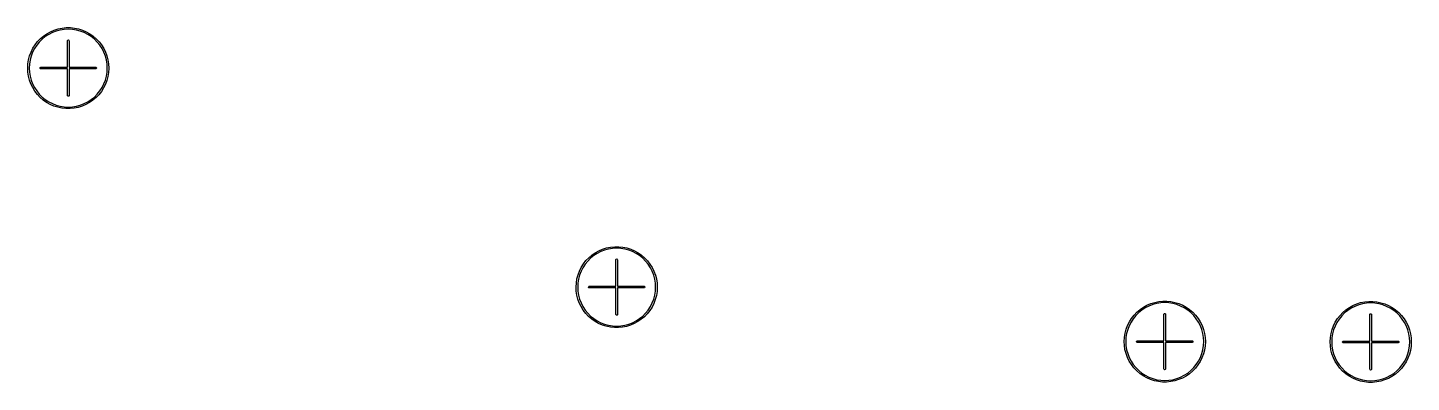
# Model space of a CAD drawing. Extents: x 5.3 to 29.5, y -16.5 to -2.6.
# Drawn here: x 18 to 23.05, y -11.45 to -10.15 of the extents above; entities that cross this region are included whole.
import ezdxf

# ---------------------------------------------------------------- set-up
doc = ezdxf.new("R2010")
doc.units = 0
doc.header["$MEASUREMENT"] = 0
doc.layers.add('BLACK', color=7, linetype='CONTINUOUS')

msp = doc.modelspace()

# ---------------------------------------------------------------- linework, layer by layer
at = {"layer": 'BLACK', "linetype": 'CONTINUOUS'}
for p, q in [((18.038, -10.2033), (18.0483, -10.1925)), ((18.0483, -10.1925), (18.0597, -10.1828)), ((18.0664, -10.1849), (18.0548, -10.1943)), ((18.0597, -10.1828), (18.072, -10.1743)), ((18.0789, -10.1768), (18.0664, -10.1849)), ((18.072, -10.1743), (18.0851, -10.167)), ((18.0921, -10.1701), (18.0789, -10.1768)), ((18.0851, -10.167), (18.0989, -10.1611)), ((18.106, -10.1647), (18.0921, -10.1701)), ((18.0989, -10.1611), (18.1132, -10.1567)), ((18.1204, -10.1609), (18.106, -10.1647)), ((18.1132, -10.1567), (18.1279, -10.1537)), ((18.1351, -10.1585), (18.1204, -10.1609)), ((18.1279, -10.1537), (18.1428, -10.1522)), ((18.15, -10.1578), (18.1351, -10.1585)), ((18.1428, -10.1522), (18.1577, -10.1523)), ((18.1649, -10.1585), (18.15, -10.1578)), ((18.1577, -10.1523), (18.1726, -10.1538)), ((18.1796, -10.1609), (18.1649, -10.1585)), ((18.1726, -10.1538), (18.1873, -10.1568)), ((18.194, -10.1647), (18.1796, -10.1609)), ((18.1873, -10.1568), (18.2016, -10.1613)), ((18.2079, -10.1701), (18.194, -10.1647)), ((18.2016, -10.1613), (18.2153, -10.1672)), ((18.2211, -10.1768), (18.2079, -10.1701)), ((18.2153, -10.1672), (18.2284, -10.1745)), ((18.2336, -10.1849), (18.2211, -10.1768)), ((18.2284, -10.1745), (18.2407, -10.1831)), ((18.2452, -10.1943), (18.2336, -10.1849)), ((18.2407, -10.1831), (18.252, -10.1929)), ((18.252, -10.1929), (18.2623, -10.2037)), ((18.009, -10.2553), (18.0142, -10.2412)), ((18.0142, -10.2412), (18.0208, -10.2278)), ((18.0201, -10.2421), (18.0147, -10.256)), ((18.0268, -10.2289), (18.0201, -10.2421)), ((18.0208, -10.2278), (18.0288, -10.2151)), ((18.0349, -10.2164), (18.0268, -10.2289)), ((18.0288, -10.2151), (18.038, -10.2033)), ((18.0443, -10.2048), (18.0349, -10.2164)), ((18.0548, -10.1943), (18.0443, -10.2048)), ((18.147, -10.2), (18.1472, -10.199)), ((18.147, -10.297), (18.147, -10.2)), ((18.1472, -10.199), (18.1485, -10.1974)), ((18.1485, -10.1974), (18.1505, -10.1971)), ((18.1505, -10.1971), (18.1523, -10.1981)), ((18.1523, -10.1981), (18.153, -10.2)), ((18.153, -10.2), (18.153, -10.297)), ((18.2557, -10.2048), (18.2452, -10.1943)), ((18.2651, -10.2164), (18.2557, -10.2048)), ((18.2623, -10.2037), (18.2715, -10.2156)), ((18.2732, -10.2289), (18.2651, -10.2164)), ((18.2715, -10.2156), (18.2794, -10.2283)), ((18.2799, -10.2421), (18.2732, -10.2289)), ((18.2794, -10.2283), (18.286, -10.2417)), ((18.2853, -10.256), (18.2799, -10.2421)), ((18.286, -10.2417), (18.2912, -10.2558)), ((18.002, -10.2995), (18.0029, -10.2845)), ((18.0029, -10.2845), (18.0052, -10.2697)), ((18.0052, -10.2697), (18.009, -10.2553)), ((18.0085, -10.2851), (18.0078, -10.3)), ((18.0109, -10.2704), (18.0085, -10.2851)), ((18.0147, -10.256), (18.0109, -10.2704)), ((18.2891, -10.2704), (18.2853, -10.256)), ((18.2915, -10.2851), (18.2891, -10.2704)), ((18.2912, -10.2558), (18.2949, -10.2702)), ((18.2922, -10.3), (18.2915, -10.2851)), ((18.2949, -10.2702), (18.2972, -10.285)), ((18.2972, -10.285), (18.298, -10.3)), ((18.0021, -10.3), (18.002, -10.2995)), ((18.0028, -10.3144), (18.0021, -10.3)), ((18.005, -10.3292), (18.0028, -10.3144)), ((18.0087, -10.3438), (18.005, -10.3292)), ((18.0078, -10.3), (18.0085, -10.3149)), ((18.0085, -10.3149), (18.0109, -10.3296)), ((18.0138, -10.3578), (18.0087, -10.3438)), ((18.0109, -10.3296), (18.0147, -10.344)), ((18.0147, -10.344), (18.0201, -10.3579)), ((18.0471, -10.2995), (18.0481, -10.2977)), ((18.0474, -10.3015), (18.0471, -10.2995)), ((18.049, -10.3028), (18.0474, -10.3015)), ((18.0481, -10.2977), (18.05, -10.297)), ((18.05, -10.303), (18.049, -10.3028)), ((18.05, -10.297), (18.147, -10.297)), ((18.147, -10.303), (18.05, -10.303)), ((18.147, -10.4), (18.147, -10.303)), ((18.153, -10.297), (18.25, -10.297)), ((18.25, -10.303), (18.153, -10.303)), ((18.153, -10.303), (18.153, -10.4)), ((18.25, -10.297), (18.251, -10.2972)), ((18.2519, -10.3023), (18.25, -10.303)), ((18.251, -10.2972), (18.2526, -10.2985)), ((18.2529, -10.3005), (18.2519, -10.3023)), ((18.2526, -10.2985), (18.2529, -10.3005)), ((18.2799, -10.3579), (18.2853, -10.344)), ((18.2853, -10.344), (18.2891, -10.3296)), ((18.2891, -10.3296), (18.2915, -10.3149)), ((18.2947, -10.3308), (18.2909, -10.3452)), ((18.2915, -10.3149), (18.2922, -10.3)), ((18.2971, -10.316), (18.2947, -10.3308)), ((18.2979, -10.301), (18.2971, -10.316)), ((18.298, -10.3), (18.2979, -10.301)), ((18.0203, -10.3713), (18.0138, -10.3578)), ((18.0201, -10.3579), (18.0268, -10.3711)), ((18.0282, -10.384), (18.0203, -10.3713)), ((18.0268, -10.3711), (18.0349, -10.3836)), ((18.0373, -10.3959), (18.0282, -10.384)), ((18.0349, -10.3836), (18.0443, -10.3952)), ((18.2557, -10.3952), (18.2651, -10.3836)), ((18.2709, -10.3853), (18.2617, -10.3971)), ((18.2651, -10.3836), (18.2732, -10.3711)), ((18.2789, -10.3726), (18.2709, -10.3853)), ((18.2732, -10.3711), (18.2799, -10.3579)), ((18.2856, -10.3592), (18.2789, -10.3726)), ((18.2909, -10.3452), (18.2856, -10.3592)), ((18.0476, -10.4068), (18.0373, -10.3959)), ((18.0443, -10.3952), (18.0548, -10.4057)), ((18.0589, -10.4166), (18.0476, -10.4068)), ((18.0548, -10.4057), (18.0664, -10.4151)), ((18.0712, -10.4252), (18.0589, -10.4166)), ((18.0664, -10.4151), (18.0789, -10.4232)), ((18.0842, -10.4325), (18.0712, -10.4252)), ((18.0789, -10.4232), (18.0921, -10.4299)), ((18.0979, -10.4385), (18.0842, -10.4325)), ((18.0921, -10.4299), (18.106, -10.4353)), ((18.1122, -10.443), (18.0979, -10.4385)), ((18.106, -10.4353), (18.1204, -10.4391)), ((18.1269, -10.4461), (18.1122, -10.443)), ((18.1204, -10.4391), (18.1351, -10.4415)), ((18.1351, -10.4415), (18.15, -10.4422)), ((18.1477, -10.4019), (18.147, -10.4)), ((18.1495, -10.4029), (18.1477, -10.4019)), ((18.1515, -10.4026), (18.1495, -10.4029)), ((18.15, -10.4422), (18.1649, -10.4415)), ((18.1528, -10.401), (18.1515, -10.4026)), ((18.153, -10.4), (18.1528, -10.401)), ((18.1649, -10.4415), (18.1796, -10.4391)), ((18.1863, -10.4434), (18.1716, -10.4464)), ((18.1796, -10.4391), (18.194, -10.4353)), ((18.2006, -10.439), (18.1863, -10.4434)), ((18.194, -10.4353), (18.2079, -10.4299)), ((18.2144, -10.4332), (18.2006, -10.439)), ((18.2079, -10.4299), (18.2211, -10.4232)), ((18.2275, -10.426), (18.2144, -10.4332)), ((18.2211, -10.4232), (18.2336, -10.4151)), ((18.2399, -10.4175), (18.2275, -10.426)), ((18.2336, -10.4151), (18.2452, -10.4057)), ((18.2513, -10.4079), (18.2399, -10.4175)), ((18.2452, -10.4057), (18.2557, -10.3952)), ((18.2617, -10.3971), (18.2513, -10.4079)), ((18.1417, -10.4477), (18.1269, -10.4461)), ((18.1567, -10.4478), (18.1417, -10.4477)), ((18.1716, -10.4464), (18.1567, -10.4478)), ((20.038, -11.0033), (20.0483, -10.9925)), ((20.0548, -10.9943), (20.0443, -11.0048)), ((20.0483, -10.9925), (20.0597, -10.9828)), ((20.0664, -10.9849), (20.0548, -10.9943)), ((20.0597, -10.9828), (20.072, -10.9743)), ((20.0789, -10.9768), (20.0664, -10.9849)), ((20.072, -10.9743), (20.0851, -10.967)), ((20.0921, -10.9701), (20.0789, -10.9768)), ((20.0851, -10.967), (20.0989, -10.9611)), ((20.106, -10.9647), (20.0921, -10.9701)), ((20.0989, -10.9611), (20.1132, -10.9567)), ((20.1204, -10.9609), (20.106, -10.9647)), ((20.1132, -10.9567), (20.1279, -10.9537)), ((20.1351, -10.9585), (20.1204, -10.9609)), ((20.1279, -10.9537), (20.1428, -10.9522)), ((20.15, -10.9578), (20.1351, -10.9585)), ((20.1428, -10.9522), (20.1577, -10.9522)), ((20.147, -11), (20.1472, -10.999)), ((20.147, -11.097), (20.147, -11)), ((20.1472, -10.999), (20.1485, -10.9974)), ((20.1485, -10.9974), (20.1505, -10.9971)), ((20.1649, -10.9585), (20.15, -10.9578)), ((20.1505, -10.9971), (20.1523, -10.9981)), ((20.1523, -10.9981), (20.153, -11)), ((20.153, -11), (20.153, -11.097)), ((20.1577, -10.9522), (20.1726, -10.9538)), ((20.1796, -10.9609), (20.1649, -10.9585)), ((20.1726, -10.9538), (20.1873, -10.9568)), ((20.194, -10.9647), (20.1796, -10.9609)), ((20.1873, -10.9568), (20.2016, -10.9613)), ((20.2079, -10.9701), (20.194, -10.9647)), ((20.2016, -10.9613), (20.2153, -10.9672)), ((20.2211, -10.9768), (20.2079, -10.9701)), ((20.2153, -10.9672), (20.2284, -10.9745)), ((20.2336, -10.9849), (20.2211, -10.9768)), ((20.2284, -10.9745), (20.2407, -10.9831)), ((20.2452, -10.9943), (20.2336, -10.9849)), ((20.2407, -10.9831), (20.252, -10.9929)), ((20.2557, -11.0048), (20.2452, -10.9943)), ((20.252, -10.9929), (20.2623, -11.0037)), ((20.009, -11.0553), (20.0142, -11.0412)), ((20.0142, -11.0412), (20.0208, -11.0278)), ((20.0201, -11.0421), (20.0147, -11.056)), ((20.0268, -11.0289), (20.0201, -11.0421)), ((20.0208, -11.0278), (20.0288, -11.0151)), ((20.0349, -11.0164), (20.0268, -11.0289)), ((20.0288, -11.0151), (20.038, -11.0033)), ((20.0443, -11.0048), (20.0349, -11.0164)), ((20.2651, -11.0164), (20.2557, -11.0048)), ((20.2623, -11.0037), (20.2715, -11.0156)), ((20.2732, -11.0289), (20.2651, -11.0164)), ((20.2715, -11.0156), (20.2794, -11.0283)), ((20.2799, -11.0421), (20.2732, -11.0289)), ((20.2794, -11.0283), (20.286, -11.0417)), ((20.2853, -11.056), (20.2799, -11.0421)), ((20.286, -11.0417), (20.2912, -11.0558)), ((20.002, -11.0995), (20.0029, -11.0845)), ((20.0021, -11.1), (20.002, -11.0995)), ((20.0028, -11.1144), (20.0021, -11.1)), ((20.0029, -11.0845), (20.0052, -11.0697)), ((20.0052, -11.0697), (20.009, -11.0553)), ((20.0085, -11.0851), (20.0078, -11.1)), ((20.0078, -11.1), (20.0085, -11.1149)), ((20.0109, -11.0704), (20.0085, -11.0851)), ((20.0147, -11.056), (20.0109, -11.0704)), ((20.0471, -11.0995), (20.0481, -11.0977)), ((20.0474, -11.1015), (20.0471, -11.0995)), ((20.0481, -11.0977), (20.05, -11.097)), ((20.05, -11.097), (20.147, -11.097)), ((20.153, -11.097), (20.25, -11.097)), ((20.25, -11.097), (20.251, -11.0972)), ((20.251, -11.0972), (20.2526, -11.0985)), ((20.2529, -11.1005), (20.2519, -11.1023)), ((20.2526, -11.0985), (20.2529, -11.1005)), ((20.2891, -11.0704), (20.2853, -11.056)), ((20.2915, -11.0851), (20.2891, -11.0704)), ((20.2912, -11.0558), (20.2949, -11.0702)), ((20.2922, -11.1), (20.2915, -11.0851)), ((20.2915, -11.1149), (20.2922, -11.1)), ((20.2949, -11.0702), (20.2972, -11.085)), ((20.2979, -11.101), (20.2971, -11.116)), ((20.2972, -11.085), (20.298, -11.1)), ((20.298, -11.1), (20.2979, -11.101)), ((20.005, -11.1292), (20.0028, -11.1144)), ((20.0087, -11.1438), (20.005, -11.1292)), ((20.0085, -11.1149), (20.0109, -11.1296)), ((20.0138, -11.1578), (20.0087, -11.1438)), ((20.0109, -11.1296), (20.0147, -11.144)), ((20.0147, -11.144), (20.0201, -11.1579)), ((20.049, -11.1028), (20.0474, -11.1015)), ((20.05, -11.103), (20.049, -11.1028)), ((20.147, -11.103), (20.05, -11.103)), ((20.147, -11.2), (20.147, -11.103)), ((20.25, -11.103), (20.153, -11.103)), ((20.153, -11.103), (20.153, -11.2)), ((20.2519, -11.1023), (20.25, -11.103)), ((20.2799, -11.1579), (20.2853, -11.144)), ((20.2853, -11.144), (20.2891, -11.1296)), ((20.2909, -11.1452), (20.2856, -11.1592)), ((20.2891, -11.1296), (20.2915, -11.1149)), ((20.2947, -11.1308), (20.2909, -11.1452)), ((20.2971, -11.116), (20.2947, -11.1308)), ((22.1267, -11.1526), (22.1416, -11.1511)), ((22.1416, -11.1511), (22.1566, -11.1511)), ((22.1566, -11.1511), (22.1715, -11.1526)), ((20.0203, -11.1713), (20.0138, -11.1578)), ((20.0201, -11.1579), (20.0268, -11.1711)), ((20.0282, -11.184), (20.0203, -11.1713)), ((20.0268, -11.1711), (20.0349, -11.1836)), ((20.0373, -11.1959), (20.0282, -11.184)), ((20.0349, -11.1836), (20.0443, -11.1952)), ((20.0476, -11.2068), (20.0373, -11.1959)), ((20.0443, -11.1952), (20.0548, -11.2057)), ((20.1477, -11.2019), (20.147, -11.2)), ((20.1495, -11.2029), (20.1477, -11.2019)), ((20.1528, -11.201), (20.1515, -11.2026)), ((20.153, -11.2), (20.1528, -11.201)), ((20.2452, -11.2057), (20.2557, -11.1952)), ((20.2617, -11.1971), (20.2513, -11.2079)), ((20.2557, -11.1952), (20.2651, -11.1836)), ((20.2709, -11.1853), (20.2617, -11.1971)), ((20.2651, -11.1836), (20.2732, -11.1711)), ((20.2789, -11.1726), (20.2709, -11.1853)), ((20.2732, -11.1711), (20.2799, -11.1579)), ((20.2856, -11.1592), (20.2789, -11.1726)), ((22.0368, -11.2022), (22.0472, -11.1914)), ((22.0537, -11.1931), (22.0431, -11.2037)), ((22.0472, -11.1914), (22.0586, -11.1816)), ((22.0652, -11.1838), (22.0537, -11.1931)), ((22.0586, -11.1816), (22.0709, -11.1731)), ((22.0777, -11.1757), (22.0652, -11.1838)), ((22.0709, -11.1731), (22.084, -11.1659)), ((22.091, -11.1689), (22.0777, -11.1757)), ((22.084, -11.1659), (22.0978, -11.16)), ((22.1049, -11.1636), (22.091, -11.1689)), ((22.0978, -11.16), (22.112, -11.1555)), ((22.1193, -11.1597), (22.1049, -11.1636)), ((22.112, -11.1555), (22.1267, -11.1526)), ((22.134, -11.1574), (22.1193, -11.1597)), ((22.1488, -11.1566), (22.134, -11.1574)), ((22.1459, -11.1989), (22.1461, -11.1978)), ((22.1459, -11.2959), (22.1459, -11.1989)), ((22.1461, -11.1978), (22.1474, -11.1963)), ((22.1474, -11.1963), (22.1494, -11.1959)), ((22.1637, -11.1574), (22.1488, -11.1566)), ((22.1494, -11.1959), (22.1511, -11.197)), ((22.1511, -11.197), (22.1518, -11.1989)), ((22.1518, -11.1989), (22.1518, -11.2959)), ((22.1784, -11.1597), (22.1637, -11.1574)), ((22.1715, -11.1526), (22.1861, -11.1557)), ((22.1928, -11.1636), (22.1784, -11.1597)), ((22.1861, -11.1557), (22.2004, -11.1602)), ((22.2067, -11.1689), (22.1928, -11.1636)), ((22.2004, -11.1602), (22.2142, -11.1661)), ((22.22, -11.1757), (22.2067, -11.1689)), ((22.2142, -11.1661), (22.2272, -11.1734)), ((22.2324, -11.1838), (22.22, -11.1757)), ((22.2272, -11.1734), (22.2395, -11.1819)), ((22.244, -11.1931), (22.2324, -11.1838)), ((22.2395, -11.1819), (22.2509, -11.1917)), ((22.2545, -11.2037), (22.244, -11.1931)), ((22.2509, -11.1917), (22.2612, -11.2026)), ((22.788, -11.2033), (22.7983, -11.1925)), ((22.8048, -11.1943), (22.7943, -11.2048)), ((22.7983, -11.1925), (22.8097, -11.1828)), ((22.8164, -11.1849), (22.8048, -11.1943)), ((22.8097, -11.1828), (22.822, -11.1743)), ((22.8289, -11.1768), (22.8164, -11.1849)), ((22.822, -11.1743), (22.8351, -11.167)), ((22.8421, -11.1701), (22.8289, -11.1768)), ((22.8351, -11.167), (22.8489, -11.1611)), ((22.856, -11.1647), (22.8421, -11.1701)), ((22.8489, -11.1611), (22.8632, -11.1567)), ((22.8704, -11.1609), (22.856, -11.1647)), ((22.8632, -11.1567), (22.8779, -11.1537)), ((22.8851, -11.1585), (22.8704, -11.1609)), ((22.8779, -11.1537), (22.8928, -11.1522)), ((22.9, -11.1578), (22.8851, -11.1585)), ((22.8928, -11.1522), (22.9077, -11.1523)), ((22.897, -11.2), (22.8972, -11.199)), ((22.897, -11.297), (22.897, -11.2)), ((22.8972, -11.199), (22.8985, -11.1974)), ((22.8985, -11.1974), (22.9005, -11.1971)), ((22.9149, -11.1585), (22.9, -11.1578)), ((22.9005, -11.1971), (22.9023, -11.1981)), ((22.9023, -11.1981), (22.903, -11.2)), ((22.903, -11.2), (22.903, -11.297)), ((22.9077, -11.1523), (22.9226, -11.1538)), ((22.9296, -11.1609), (22.9149, -11.1585)), ((22.9226, -11.1538), (22.9373, -11.1568)), ((22.944, -11.1647), (22.9296, -11.1609)), ((22.9373, -11.1568), (22.9516, -11.1613)), ((22.9579, -11.1701), (22.944, -11.1647)), ((22.9516, -11.1613), (22.9653, -11.1672)), ((22.9711, -11.1768), (22.9579, -11.1701)), ((22.9653, -11.1672), (22.9784, -11.1745)), ((22.9836, -11.1849), (22.9711, -11.1768)), ((22.9784, -11.1745), (22.9907, -11.1831)), ((22.9952, -11.1943), (22.9836, -11.1849)), ((22.9907, -11.1831), (23.002, -11.1929)), ((23.0057, -11.2048), (22.9952, -11.1943)), ((23.002, -11.1929), (23.0123, -11.2037)), ((20.0589, -11.2166), (20.0476, -11.2068)), ((20.0548, -11.2057), (20.0664, -11.2151)), ((20.0712, -11.2252), (20.0589, -11.2166)), ((20.0664, -11.2151), (20.0789, -11.2232)), ((20.0842, -11.2325), (20.0712, -11.2252)), ((20.0789, -11.2232), (20.0921, -11.2299)), ((20.0979, -11.2385), (20.0842, -11.2325)), ((20.0921, -11.2299), (20.106, -11.2353)), ((20.1122, -11.243), (20.0979, -11.2385)), ((20.106, -11.2353), (20.1204, -11.2391)), ((20.1269, -11.2461), (20.1122, -11.243)), ((20.1204, -11.2391), (20.1351, -11.2415)), ((20.1417, -11.2477), (20.1269, -11.2461)), ((20.1351, -11.2415), (20.15, -11.2422)), ((20.1567, -11.2478), (20.1417, -11.2477)), ((20.1515, -11.2026), (20.1495, -11.2029)), ((20.15, -11.2422), (20.1649, -11.2415)), ((20.1716, -11.2464), (20.1567, -11.2478)), ((20.1649, -11.2415), (20.1796, -11.2391)), ((20.1863, -11.2434), (20.1716, -11.2464)), ((20.1796, -11.2391), (20.194, -11.2353)), ((20.2006, -11.239), (20.1863, -11.2434)), ((20.194, -11.2353), (20.2079, -11.2299)), ((20.2144, -11.2332), (20.2006, -11.239)), ((20.2079, -11.2299), (20.2211, -11.2232)), ((20.2275, -11.226), (20.2144, -11.2332)), ((20.2211, -11.2232), (20.2336, -11.2151)), ((20.2399, -11.2175), (20.2275, -11.226)), ((20.2336, -11.2151), (20.2452, -11.2057)), ((20.2513, -11.2079), (20.2399, -11.2175)), ((22.0078, -11.2541), (22.0131, -11.2401)), ((22.0131, -11.2401), (22.0197, -11.2267)), ((22.0189, -11.241), (22.0136, -11.2549)), ((22.0257, -11.2277), (22.0189, -11.241)), ((22.0197, -11.2267), (22.0276, -11.214)), ((22.0338, -11.2152), (22.0257, -11.2277)), ((22.0276, -11.214), (22.0368, -11.2022)), ((22.0431, -11.2037), (22.0338, -11.2152)), ((22.2639, -11.2152), (22.2545, -11.2037)), ((22.2612, -11.2026), (22.2703, -11.2144)), ((22.272, -11.2277), (22.2639, -11.2152)), ((22.2703, -11.2144), (22.2782, -11.2271)), ((22.2788, -11.241), (22.272, -11.2277)), ((22.2782, -11.2271), (22.2848, -11.2406)), ((22.2841, -11.2549), (22.2788, -11.241)), ((22.2848, -11.2406), (22.29, -11.2546)), ((22.759, -11.2553), (22.7642, -11.2412)), ((22.7642, -11.2412), (22.7708, -11.2278)), ((22.7701, -11.2421), (22.7647, -11.256)), ((22.7768, -11.2289), (22.7701, -11.2421)), ((22.7708, -11.2278), (22.7788, -11.2151)), ((22.7849, -11.2164), (22.7768, -11.2289)), ((22.7788, -11.2151), (22.788, -11.2033)), ((22.7943, -11.2048), (22.7849, -11.2164)), ((23.0151, -11.2164), (23.0057, -11.2048)), ((23.0123, -11.2037), (23.0215, -11.2156)), ((23.0232, -11.2289), (23.0151, -11.2164)), ((23.0215, -11.2156), (23.0294, -11.2283)), ((23.0299, -11.2421), (23.0232, -11.2289)), ((23.0294, -11.2283), (23.036, -11.2417)), ((23.0353, -11.256), (23.0299, -11.2421)), ((23.036, -11.2417), (23.0412, -11.2558)), ((22.0009, -11.2983), (22.0017, -11.2834)), ((22.0009, -11.2989), (22.0009, -11.2983)), ((22.0016, -11.3133), (22.0009, -11.2989)), ((22.0017, -11.2834), (22.004, -11.2686)), ((22.004, -11.2686), (22.0078, -11.2541)), ((22.0074, -11.284), (22.0066, -11.2989)), ((22.0066, -11.2989), (22.0074, -11.3137)), ((22.0097, -11.2693), (22.0074, -11.284)), ((22.0136, -11.2549), (22.0097, -11.2693)), ((22.0459, -11.2983), (22.0469, -11.2966)), ((22.0463, -11.3003), (22.0459, -11.2983)), ((22.0478, -11.3016), (22.0463, -11.3003)), ((22.0469, -11.2966), (22.0488, -11.2959)), ((22.0488, -11.3018), (22.0478, -11.3016)), ((22.0488, -11.2959), (22.1459, -11.2959)), ((22.1459, -11.3018), (22.0488, -11.3018)), ((22.1459, -11.3989), (22.1459, -11.3018)), ((22.1518, -11.2959), (22.2488, -11.2959)), ((22.2488, -11.3018), (22.1518, -11.3018)), ((22.1518, -11.3018), (22.1518, -11.3989)), ((22.2488, -11.2959), (22.2499, -11.2961)), ((22.2507, -11.3011), (22.2488, -11.3018)), ((22.2499, -11.2961), (22.2514, -11.2974)), ((22.2517, -11.2994), (22.2507, -11.3011)), ((22.2514, -11.2974), (22.2517, -11.2994)), ((22.288, -11.2693), (22.2841, -11.2549)), ((22.2903, -11.284), (22.288, -11.2693)), ((22.29, -11.2546), (22.2938, -11.2691)), ((22.2911, -11.2989), (22.2903, -11.284)), ((22.2903, -11.3137), (22.2911, -11.2989)), ((22.2938, -11.2691), (22.296, -11.2839)), ((22.2968, -11.2999), (22.2959, -11.3148)), ((22.296, -11.2839), (22.2968, -11.2989)), ((22.2968, -11.2989), (22.2968, -11.2999)), ((22.752, -11.2995), (22.7529, -11.2845)), ((22.7521, -11.3), (22.752, -11.2995)), ((22.7528, -11.3144), (22.7521, -11.3)), ((22.7529, -11.2845), (22.7552, -11.2697)), ((22.7552, -11.2697), (22.759, -11.2553)), ((22.7585, -11.2851), (22.7578, -11.3)), ((22.7578, -11.3), (22.7585, -11.3149)), ((22.7609, -11.2704), (22.7585, -11.2851)), ((22.7647, -11.256), (22.7609, -11.2704)), ((22.7971, -11.2995), (22.7981, -11.2977)), ((22.7974, -11.3015), (22.7971, -11.2995)), ((22.799, -11.3028), (22.7974, -11.3015)), ((22.7981, -11.2977), (22.8, -11.297)), ((22.8, -11.303), (22.799, -11.3028)), ((22.8, -11.297), (22.897, -11.297)), ((22.897, -11.303), (22.8, -11.303)), ((22.897, -11.4), (22.897, -11.303)), ((22.903, -11.297), (23, -11.297)), ((23, -11.303), (22.903, -11.303)), ((22.903, -11.303), (22.903, -11.4)), ((23, -11.297), (23.001, -11.2972)), ((23.0019, -11.3023), (23, -11.303)), ((23.001, -11.2972), (23.0026, -11.2985)), ((23.0029, -11.3005), (23.0019, -11.3023)), ((23.0026, -11.2985), (23.0029, -11.3005)), ((23.0391, -11.2704), (23.0353, -11.256)), ((23.0415, -11.2851), (23.0391, -11.2704)), ((23.0412, -11.2558), (23.0449, -11.2702)), ((23.0422, -11.3), (23.0415, -11.2851)), ((23.0415, -11.3149), (23.0422, -11.3)), ((23.0449, -11.2702), (23.0472, -11.285)), ((23.0479, -11.301), (23.0471, -11.316)), ((23.0472, -11.285), (23.048, -11.3)), ((23.048, -11.3), (23.0479, -11.301)), ((22.0038, -11.3281), (22.0016, -11.3133)), ((22.0075, -11.3426), (22.0038, -11.3281)), ((22.0074, -11.3137), (22.0097, -11.3284)), ((22.0127, -11.3567), (22.0075, -11.3426)), ((22.0097, -11.3284), (22.0136, -11.3428)), ((22.0136, -11.3428), (22.0189, -11.3567)), ((22.2788, -11.3567), (22.2841, -11.3428)), ((22.2841, -11.3428), (22.288, -11.3284)), ((22.2897, -11.3441), (22.2844, -11.3581)), ((22.288, -11.3284), (22.2903, -11.3137)), ((22.2936, -11.3296), (22.2897, -11.3441)), ((22.2959, -11.3148), (22.2936, -11.3296)), ((22.755, -11.3292), (22.7528, -11.3144)), ((22.7587, -11.3438), (22.755, -11.3292)), ((22.7585, -11.3149), (22.7609, -11.3296)), ((22.7638, -11.3578), (22.7587, -11.3438)), ((22.7609, -11.3296), (22.7647, -11.344)), ((22.7647, -11.344), (22.7701, -11.3579)), ((23.0299, -11.3579), (23.0353, -11.344)), ((23.0353, -11.344), (23.0391, -11.3296)), ((23.0409, -11.3452), (23.0356, -11.3592)), ((23.0391, -11.3296), (23.0415, -11.3149)), ((23.0447, -11.3308), (23.0409, -11.3452)), ((23.0471, -11.316), (23.0447, -11.3308)), ((22.0192, -11.3701), (22.0127, -11.3567)), ((22.0189, -11.3567), (22.0257, -11.37)), ((22.0271, -11.3829), (22.0192, -11.3701)), ((22.0257, -11.37), (22.0338, -11.3825)), ((22.0362, -11.3947), (22.0271, -11.3829)), ((22.0338, -11.3825), (22.0431, -11.394)), ((22.0464, -11.4056), (22.0362, -11.3947)), ((22.0431, -11.394), (22.0537, -11.4046)), ((22.1466, -11.4007), (22.1459, -11.3989)), ((22.1483, -11.4018), (22.1466, -11.4007)), ((22.1503, -11.4014), (22.1483, -11.4018)), ((22.1516, -11.3999), (22.1503, -11.4014)), ((22.1518, -11.3989), (22.1516, -11.3999)), ((22.244, -11.4046), (22.2545, -11.394)), ((22.2605, -11.3959), (22.2501, -11.4067)), ((22.2545, -11.394), (22.2639, -11.3825)), ((22.2697, -11.3841), (22.2605, -11.3959)), ((22.2639, -11.3825), (22.272, -11.37)), ((22.2777, -11.3715), (22.2697, -11.3841)), ((22.272, -11.37), (22.2788, -11.3567)), ((22.2844, -11.3581), (22.2777, -11.3715)), ((22.7703, -11.3713), (22.7638, -11.3578)), ((22.7701, -11.3579), (22.7768, -11.3711)), ((22.7782, -11.384), (22.7703, -11.3713)), ((22.7768, -11.3711), (22.7849, -11.3836)), ((22.7873, -11.3959), (22.7782, -11.384)), ((22.7849, -11.3836), (22.7943, -11.3952)), ((22.7976, -11.4068), (22.7873, -11.3959)), ((22.7943, -11.3952), (22.8048, -11.4057)), ((22.8977, -11.4019), (22.897, -11.4)), ((22.8995, -11.4029), (22.8977, -11.4019)), ((22.9015, -11.4026), (22.8995, -11.4029)), ((22.9028, -11.401), (22.9015, -11.4026)), ((22.903, -11.4), (22.9028, -11.401)), ((22.9952, -11.4057), (23.0057, -11.3952)), ((23.0117, -11.3971), (23.0013, -11.4079)), ((23.0057, -11.3952), (23.0151, -11.3836)), ((23.0209, -11.3853), (23.0117, -11.3971)), ((23.0151, -11.3836), (23.0232, -11.3711)), ((23.0289, -11.3726), (23.0209, -11.3853)), ((23.0232, -11.3711), (23.0299, -11.3579)), ((23.0356, -11.3592), (23.0289, -11.3726)), ((22.0578, -11.4154), (22.0464, -11.4056)), ((22.0537, -11.4046), (22.0652, -11.4139)), ((22.07, -11.424), (22.0578, -11.4154)), ((22.0652, -11.4139), (22.0777, -11.422)), ((22.0831, -11.4314), (22.07, -11.424)), ((22.0777, -11.422), (22.091, -11.4288)), ((22.0968, -11.4373), (22.0831, -11.4314)), ((22.091, -11.4288), (22.1049, -11.4341)), ((22.111, -11.4419), (22.0968, -11.4373)), ((22.1049, -11.4341), (22.1193, -11.438)), ((22.1257, -11.445), (22.111, -11.4419)), ((22.1193, -11.438), (22.134, -11.4403)), ((22.1406, -11.4466), (22.1257, -11.445)), ((22.134, -11.4403), (22.1488, -11.4411)), ((22.1556, -11.4467), (22.1406, -11.4466)), ((22.1488, -11.4411), (22.1637, -11.4403)), ((22.1705, -11.4452), (22.1556, -11.4467)), ((22.1637, -11.4403), (22.1784, -11.438)), ((22.1851, -11.4423), (22.1705, -11.4452)), ((22.1784, -11.438), (22.1928, -11.4341)), ((22.1994, -11.4379), (22.1851, -11.4423)), ((22.1928, -11.4341), (22.2067, -11.4288)), ((22.2132, -11.4321), (22.1994, -11.4379)), ((22.2067, -11.4288), (22.22, -11.422)), ((22.2264, -11.4249), (22.2132, -11.4321)), ((22.22, -11.422), (22.2324, -11.4139)), ((22.2387, -11.4164), (22.2264, -11.4249)), ((22.2324, -11.4139), (22.244, -11.4046)), ((22.2501, -11.4067), (22.2387, -11.4164)), ((22.8089, -11.4166), (22.7976, -11.4068)), ((22.8048, -11.4057), (22.8164, -11.4151)), ((22.8212, -11.4252), (22.8089, -11.4166)), ((22.8164, -11.4151), (22.8289, -11.4232)), ((22.8342, -11.4325), (22.8212, -11.4252)), ((22.8289, -11.4232), (22.8421, -11.4299)), ((22.8479, -11.4385), (22.8342, -11.4325)), ((22.8421, -11.4299), (22.856, -11.4353)), ((22.8622, -11.443), (22.8479, -11.4385)), ((22.856, -11.4353), (22.8704, -11.4391)), ((22.8769, -11.4461), (22.8622, -11.443)), ((22.8704, -11.4391), (22.8851, -11.4415)), ((22.8917, -11.4477), (22.8769, -11.4461)), ((22.8851, -11.4415), (22.9, -11.4422)), ((22.9067, -11.4478), (22.8917, -11.4477)), ((22.9, -11.4422), (22.9149, -11.4415)), ((22.9216, -11.4464), (22.9067, -11.4478)), ((22.9149, -11.4415), (22.9296, -11.4391)), ((22.9363, -11.4434), (22.9216, -11.4464)), ((22.9296, -11.4391), (22.944, -11.4353)), ((22.9506, -11.439), (22.9363, -11.4434)), ((22.944, -11.4353), (22.9579, -11.4299)), ((22.9644, -11.4332), (22.9506, -11.439)), ((22.9579, -11.4299), (22.9711, -11.4232)), ((22.9775, -11.426), (22.9644, -11.4332)), ((22.9711, -11.4232), (22.9836, -11.4151)), ((22.9899, -11.4175), (22.9775, -11.426)), ((22.9836, -11.4151), (22.9952, -11.4057)), ((23.0013, -11.4079), (22.9899, -11.4175))]:
    msp.add_line(p, q, dxfattribs=at)

doc.saveas('drawing.dxf')
